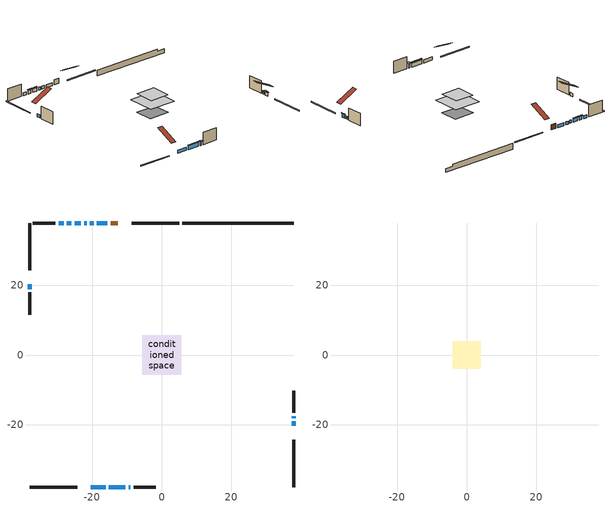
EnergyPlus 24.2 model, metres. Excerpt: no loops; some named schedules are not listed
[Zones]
conditioned space
 floor adiabatic (AdiabaticFloorConstruction): -5.65,-5.65 -5.65,5.65 5.65,5.65 5.65,-5.65 z2.89
 floor foundation (Slab1 construction): -4.27,-3.73 -4.27,3.73 4.27,3.73 4.27,-3.73 z-1.91
 wall outside (RimJoist1 construction): 4.97,37.9 -8.63,37.9 / -37.9,-37.9 -24.3,-37.9 / -37.9,37.9 -37.9,24.3 / 37.9,-37.9 37.9,-24.3 z0.45:0.75
 wall outside (AdiabaticWallConstruction 1): -12.6,37.9 -14.69,37.9 z0.45:2.48
 wall outside (AdiabaticWallConstruction): 37.9,-20.33 37.9,-19.03 / -23.23,37.9 -25.01,37.9 / -25.94,37.9 -27.24,37.9 z0.45:1.87; -15.62,37.9 -18.66,37.9 / -19.58,37.9 -20.66,37.9 / -20.33,-37.9 -16.13,-37.9 / -21.59,37.9 -22.31,37.9 / -37.9,20.33 -37.9,18.91 / -28.16,37.9 -29.64,37.9 z0.45:1.67; -15.2,-37.9 -10.47,-37.9 z0.45:2.07; -9.55,-37.9 -9.01,-37.9 z0.45:2.08; 37.9,-18.11 37.9,-17.57 z0.45:1.34
 wall outside (Wall1 construction): -30.57,37.9 -36.97,37.9 / -8.08,-37.9 -1.68,-37.9 / -37.9,17.98 -37.9,11.58 / 37.9,-16.64 37.9,-10.25 z0.45:5.33
 wall foundation (FoundationWall1 construction): 5.9,37.9,-1.91 5.9,37.9,0.45 34.7,37.9,0.45 34.7,37.9,-0.36 37.9,37.9,-0.36 37.9,37.9,-1.91
 window (WindowConstruction): 37.9,-20.33 37.9,-19.04 z0.45:1.87
 window (WindowConstruction 5): -15.62,37.9 -18.66,37.9 z0.45:1.67
 window (WindowConstruction 6): -19.58,37.9 -20.66,37.9 z0.45:1.67
 window (WindowConstruction 7): -20.33,-37.9 -16.13,-37.9 z0.45:1.67
 window (WindowConstruction 10): -21.59,37.9 -22.3,37.9 z0.45:1.67
 window (WindowConstruction 11): -37.9,20.33 -37.9,18.91 z0.45:1.67
 window (WindowConstruction 1): -23.23,37.9 -25.01,37.9 z0.45:1.87
 window (WindowConstruction 2): -25.94,37.9 -27.23,37.9 z0.45:1.87
 window (WindowConstruction 3): -15.2,-37.9 -10.47,-37.9 z0.45:2.07
 window (WindowConstruction 8): -9.55,-37.9 -9.01,-37.9 z0.45:2.07
 window (WindowConstruction 9): 37.9,-18.11 37.9,-17.57 z0.45:1.34
 window (WindowConstruction 4): -28.16,37.9 -29.64,37.9 z0.45:1.67
 door (Door): -12.6,37.9 -14.69,37.9 z0.45:2.48
 ceiling adiabatic (AdiabaticFloorConstruction): 5.65,-5.65 5.65,5.65 -5.65,5.65 -5.65,-5.65 z2.89
attic - vented
 floor to conditioned space (Floor1 construction Reversed): -3.99,-3.99 -3.99,3.99 3.99,3.99 3.99,-3.99 z5.33
 roof outside (Roof1 construction): -11.67,37.9,5.33 -11.67,30.35,9.1 -9.56,30.35,9.1 -9.56,37.9,5.33; -21.26,-37.9,5.33 -21.26,-30.35,9.1 -23.37,-30.35,9.1 -23.37,-37.9,5.33; -37.9,21.26,5.33 -30.35,21.26,9.1 -30.35,23.37,9.1 -37.9,23.37,5.33; 37.9,-21.26,5.33 30.35,-21.26,9.1 30.35,-23.37,9.1 37.9,-23.37,5.33
shading: 37.9,-18.74 37.9,-20.63 38.2,-20.63 38.2,-18.74 z2.17; -25.31,37.9 -22.93,37.9 -22.93,38.2 -25.31,38.2 z2.17; -27.53,37.9 -25.64,37.9 -25.64,38.2 -27.53,38.2 z2.17; -10.18,-37.9 -15.5,-37.9 -15.5,-38.2 -10.18,-38.2 z2.37; -8.71,-37.9 -9.84,-37.9 -9.84,-38.81 -8.71,-38.81 z2.37; 37.9,-17.27 37.9,-18.41 38.81,-18.41 38.81,-17.27 z1.64
[Building]
Building 1: Terrain=Suburbs
[Site:Location]
Quebec Intl AP_QC: Latitude {deg}=46.8; Longitude {deg}=-71.38; Time Zone {hr}=-5; Elevation {m}=74; Keep Site Location Information=Yes
[Site:GroundTemperature:Shallow]
0.0108218, -2.24938, -2.43038, -1.3578, 2.94801, 7.23376, 10.9493, 13.303, 13.5029, 11.5886, 7.96783, 3.81355
[Site:WaterMainsTemperature]
Calculation Method=Schedule; Temperature Schedule=mains temperature schedule
[Material] Roughness=Rough; Thermal Absorptance=0.9
Name | Thickness {m} | Conductivity {W/m-K} | Density {kg/m3} | Specific Heat {J/kg-K} | Solar Absorptance | Visible Absorptance
asphalt or fiberglass shingles | 0.00635 | 0.162714 | 1121.4 | 1465.45 | 0.4 | 0.4
ceiling loosefill ins | 0.169333 | 0.0480833 | 16.02 | 1046.75 | 0.7 | 0.7
ceiling stud and cavity | 0.1397 | 0.117016 | 65.682 | 1177.47 | 0.7 | 0.7
concrete 4.0 in. | 0.1016 | 1.803125 | 2242.8 | 837.4 | 0.7 | 0.7
concrete 8.0 in. | 0.2032 | 1.803125 | 2242.8 | 837.4 | 0.7 | 0.7
door material | 0.04445 | 0.053851 | 512.64 | 1214.23 | 0.7 | 0.7
exterior vertical ins | 0.0533782 | 0.029427 | 32.04 | 1214.23 | 0.7 | 0.7
floor covering | 0.0127 | 0.0433444 | 54.468 | 1339.84 | 0.6 | 0.6
floor rigid ins; wall rigid ins 1 | 0.512978 | 0.029427 | 32.04 | 1214.23 | 0.7 | 0.7
floor stud and cavity | 0.1397 | 1.75129 | 37.0049 | 1207.88 | 0.7 | 0.7
furniture material conditioned space 1 | 0.1524 | 0.115458 | 640.8 | 1214.23 | 0.6 | 0.6
gypsum board | 0.0127 | 0.160291 | 801 | 837.4 | 0.6 | 0.6
gypsum board 1 | 0.0127 | 0.160291 | 801 | 837.4 | 0.7 | 0.7
osb sheathing 0.5 in. | 0.0127 | 0.115458 | 512.64 | 1214.23 | 0.7 | 0.7
osb sheathing 0.75 in. | 0.01905 | 0.115458 | 512.64 | 1214.23 | 0.7 | 0.7
osb sheathing 2.0 in. | 0.0508 | 0.115458 | 512.64 | 1214.23 | 0.7 | 0.7
rim joist rigid ins; wall rigid ins | 0.051816 | 0.029427 | 32.04 | 1214.23 | 0.7 | 0.7
rim joist stud and cavity | 0.0508 | 0.0333303 | 125.044 | 1163.47 | 0.6 | 0.6
wall stud and cavity | 0.1397 | 0.130922 | 139.0536 | 1170.24 | 0.7 | 0.7
wall stud and cavity 1 | 0.0889 | 0.380278 | 52.3479 | 1209.89 | 0.7 | 0.7
wall stud and cavity 2 | 0.0889 | 0.391764 | 83.0341 | 1211.67 | 0.7 | 0.7
wood siding | 0.0254 | 0.102417 | 544.68 | 1172.36 | 0.4 | 0.4
wood siding 1; wood siding 2; wood siding 3 | 0.0254 | 0.102417 | 544.68 | 1172.36 | 0.7 | 0.7
[WindowMaterial:SimpleGlazingSystem]
Name | U-Factor {W/m2-K} | Solar Heat Gain Coefficient
WindowMaterial | 2.78847 | 0.62
WindowMaterial 1 | 2.7913 | 0.64
WindowMaterial 2 | 2.787898 | 0.61
WindowMaterial 3 | 2.82821 | 0.59
WindowMaterial 4 | 2.78392 | 0.59
WindowMaterial 5 | 2.76405 | 0.62
WindowMaterial 6 | 2.75326 | 0.59
WindowMaterial 7 | 2.77257 | 0.51
[Construction]
AdiabaticFloorConstruction: floor stud and cavity, floor rigid ins, osb sheathing 0.75 in., floor covering
AdiabaticWallConstruction: wood siding 2, wall rigid ins 1, wall stud and cavity 1, gypsum board
AdiabaticWallConstruction 1: wood siding 3, wall rigid ins 1, wall stud and cavity 1, gypsum board
Door: door material
Floor1 construction Reversed: gypsum board, ceiling stud and cavity, ceiling loosefill ins
FoundationWall1 construction: concrete 8.0 in., gypsum board 1
furniture construction conditioned space 1: furniture material conditioned space 1
PartitionWallConstruction: gypsum board, wall stud and cavity 2, gypsum board
RimJoist1 construction: wood siding 1, rim joist rigid ins, osb sheathing 2.0 in., rim joist stud and cavity
Roof1 construction: asphalt or fiberglass shingles
Slab1 construction: concrete 4.0 in.
Wall1 construction: wood siding, wall rigid ins, osb sheathing 0.5 in., wall stud and cavity, gypsum board
WindowConstruction; WindowConstruction 2: WindowMaterial
WindowConstruction 1; WindowConstruction 3; WindowConstruction 7: WindowMaterial 1
WindowConstruction 10; WindowConstruction 11: WindowMaterial 7
WindowConstruction 4: WindowMaterial 2
WindowConstruction 5: WindowMaterial 3
WindowConstruction 6: WindowMaterial 4
WindowConstruction 8: WindowMaterial 5
WindowConstruction 9: WindowMaterial 6
[Zone] Multiplier=1; Part of Total Floor Area=Yes
Name | Volume {m3}
attic - vented | 37.921
conditioned space | 493.7
[Space]
Name | Zone | Volume {m3}
attic - vented 1 | attic - vented | 37.921
conditioned space 1 | conditioned space | 493.7
[ZoneInfiltration:EffectiveLeakageArea]
infil attic - vented 1: Zone or Space=attic - vented 1; Schedule=Always On Discrete; Effective Air Leakage Area {cm2}=2353.11; Stack Coefficient=0.000262505; Wind Coefficient=1.09468e-05
[ZoneMixing]
whole house fan mix: Zone or Space=attic - vented; Schedule=Always On Continuous; Design Flow Rate Calculation Method=Flow/Zone; Design Flow Rate {m3/s}=0; Source Zone or Space=conditioned space
[SurfaceProperty:ExposedFoundationPerimeter]
Slab1: Exposed Perimeter Calculation Method=TotalExposedPerimeter; Total Exposed Perimeter {m}=32.003
[InternalMass] Zone or ZoneList=conditioned space; Space or SpaceList=conditioned space 1
Name | Construction | Surface Area {m2}
furniture mass conditioned space 1 | furniture construction conditioned space 1 | 76.4921
partition wall mass | PartitionWallConstruction | 191.23
[Lights]
interior lighting: Zone or ZoneList or Space or SpaceList=conditioned space 1; Schedule=interior lighting schedule; Design Level Calculation Method=LightingLevel; Lighting Level {W}=343.2; Return Air Fraction=0; Fraction Radiant=0.6; Fraction Visible=0.2; Fraction Replaceable=1
[People]
occupants: Zone or ZoneList or Space or SpaceList=conditioned space 1; Number of People Schedule=occupants schedule; Number of People Calculation Method=People; Number of People=3; Fraction Radiant=0.314171; Sensible Heat Fraction=0.56303; Activity Level Schedule=occupants activity schedule; Carbon Dioxide Generation Rate {m3/s-W}=0; Enable ASHRAE 55 Comfort Warnings=No; Mean Radiant Temperature Calculation Type=EnclosureAveraged
[ElectricEquipment] Zone or ZoneList or Space or SpaceList=conditioned space 1; Design Level Calculation Method=EquipmentLevel
Name | Schedule | Design Level {W} | Fraction Latent | Fraction Radiant | Fraction Lost
clothes dryer | clothes dryer schedule | 140.772 | 0.015 | 0.081 | 0.85
clothes washer | clothes washer schedule | 32.1985 | 0.03 | 0.162 | 0.7
cooking range | cooking range schedule | 215.147 | 0.08 | 0.432 | 0.2
dishwasher | dishwasher schedule | 66.8632 | 0.3 | 0.18 | 0.4
fridge | fridge schedule | 72.9452 | 0 | 0.6 | 0
mech vent bath fan 0 | mech vent bath fan 0 schedule | 50.2 | 0 | 0 | 1
mech vent bath fan 1 | mech vent bath fan 1 schedule | 50.2 | 0 | 0 | 1
mech vent house fan | mech vent house fan schedule | 19.9167 | 0 | 0 | 0.5
mech vent house fan cfis | mech vent house fan cfis schedule | 0 | 0 | 0 | 0
mech vent range fan 0 | mech vent range fan 0 schedule | 57 | 0 | 0 | 1
misc plug loads | misc plug loads schedule | 494.7 | 0.045 | 0.513 | 0.1
whole house fan | Always On Discrete | 0 | 0 | 0 | 1
[OtherEquipment] Zone or ZoneList or Space or SpaceList=conditioned space 1; Design Level Calculation Method=EquipmentLevel
Name | Fuel Type | Schedule | Design Level {W} | Fraction Latent | Fraction Radiant | Fraction Lost
clothes dryer 1 | Electricity | clothes dryer schedule | 0 | 0.015 | 0.081 | 0.85
cooking range 1 | Electricity | cooking range schedule | 0 | 0.08 | 0.432 | 0.2
general water use latent | None | general water use schedule | 62.594 | 1 | 0 | 0
general water use sensible | None | general water use schedule | -61.6891 | 0 | 0.6 | 0
mech vent house fan latent load | None | Always On Discrete | 0 | 1 | 0 | 0
mech vent house fan sensible load | None | Always On Discrete | 0 | 0 | 0 | 0
water heater energy adjustment1 | Electricity | Always On Discrete | 0.01 | 0 | 0 | 1
[ZoneInfiltration:DesignFlowRate] Zone or ZoneList or Space or SpaceList=conditioned space 1; Schedule=Always On Discrete; Design Flow Rate Calculation Method=Flow/Zone; Design Flow Rate {m3/s}=0
infil flow; natural vent flow; whole house fan flow
[ZoneControl:Thermostat]
conditioned space Thermostat: Zone or ZoneList=conditioned space; Control Type Schedule=conditioned space Thermostat Schedule; Control 1=conditioned space temperature setpoint; Temperature Difference Between Cutout And Setpoint {deltaC}=0
[ZoneHVAC:Baseboard:Convective:Electric]
electric baseboard: Availability Schedule=Always On Discrete; Heating Design Capacity {W}=10692.4; Efficiency=1
[AirLoopHVAC:UnitarySystem]
unit heater unitary system: Control Type=Load; Controlling Zone or Thermostat Location=conditioned space; Dehumidification Control Type=None; Availability Schedule=Always On Discrete; Supply Fan=unit heater supply fan; Fan Placement=BlowThrough; Supply Air Fan Operating Mode Schedule=unit heater auto fan schedule; Heating Coil=unit heater htg coil; DX Heating Coil Sizing Ratio=1; Use DOAS DX Cooling Coil=No; Minimum Supply Air Temperature {C}=2; Latent Load Control=SensibleOnlyLoadControl; Cooling Supply Air Flow Rate Method=None; Heating Supply Air Flow Rate Method=SupplyAirFlowRate; Heating Supply Air Flow Rate {m3/s}=0.00141584; No Load Supply Air Flow Rate Method=SupplyAirFlowRate; No Load Supply Air Flow Rate {m3/s}=0; No Load Supply Air Flow Rate Control Set To Low Speed=Yes; Maximum Supply Air Temperature {C}=48.8889; Maximum Outdoor Dry-Bulb Temperature for Supplemental Heater Operation {C}=21; Ancillary On-Cycle Electric Power {W}=0; Ancillary Off-Cycle Electric Power {W}=0
[Fan:SystemModel]
unit heater supply fan: Availability Schedule=Always On Discrete; Design Maximum Air Flow Rate {m3/s}=0.00141584; Speed Control Method=Discrete; Electric Power Minimum Flow Rate Fraction=0.2; Design Pressure Rise {Pa}=500; Motor Efficiency=1; Motor In Air Stream Fraction=1; Design Electric Power Consumption {W}=Autosize; Design Power Sizing Method=PowerPerFlow; Electric Power Per Unit Flow Rate {W/(m3/s)}=1e-06; Electric Power Per Unit Flow Rate Per Unit Pressure {W/((m3/s)-Pa)}=1.66667; Fan Total Efficiency=0.7; Motor Loss Radiative Fraction=0; Number of Speeds=1; Speed Flow Fraction 1=1; Speed Electric Power Fraction 1=1
[Coil:Heating:Fuel]
unit heater htg coil: Availability Schedule=Always On Discrete; Fuel Type=OtherFuel1; Burner Efficiency=0.3; Nominal Capacity {W}=0.293071; On Cycle Parasitic Electric Load {W}=0; Off Cycle Parasitic Fuel Load {W}=0
[Zone equipment]
conditioned space: electric baseboard, unit heater unitary system
[Foundation:Kiva]
Foundation Kiva 1: Initial Indoor Air Temperature {C}=18; Wall Height Above Grade {m}=0.450007; Wall Depth Below Slab {m}=0.2032; Custom Block Material Name 1=exterior vertical ins; Custom Block Depth 1 {m}=2.36001; Custom Block X Position 1 {m}=0.2159; Custom Block Z Position 1 {m}=0
[Foundation:Kiva:Settings]
Soil Conductivity {W/m-K}=0.849921; Soil Density {kg/m3}=1842.3; Soil Specific Heat {J/kg-K}=418.7; Ground Solar Absorptivity=0.9; Ground Thermal Absorptivity=0.9; Ground Surface Roughness {m}=0.03; Far-Field Width {m}=40; Deep-Ground Boundary Condition=ZeroFlux; Deep-Ground Depth {m}=40; Minimum Cell Dimension {m}=0.2; Maximum Cell Growth Coefficient=3; Simulation Timestep=Timestep
[Exterior:Lights]
exterior lighting: Schedule=exterior lighting schedule; Design Level {W}=75.6
[EnergyManagementSystem:GlobalVariable]
infil_program_Qfan
infil_program_Qinf
natural_vent_program_Qnv
natural_vent_program_Qwhf
[EnergyManagementSystem:Sensor]
Name | Output:Variable or Output:Meter Index Key | Output:Variable or Output:Meter
airflow_gain | infil flow | Infiltration Sensible Heat Gain Energy
airflow_gain_1 | natural vent flow | Infiltration Sensible Heat Gain Energy
airflow_gain_2 | whole house fan flow | Infiltration Sensible Heat Gain Energy
airflow_loss | infil flow | Infiltration Sensible Heat Loss Energy
airflow_loss_1 | natural vent flow | Infiltration Sensible Heat Loss Energy
airflow_loss_2 | whole house fan flow | Infiltration Sensible Heat Loss Energy
clg_load_cond |  | Cooling:EnergyTransfer:Zone:CONDITIONED SPACE
clg_sp_s; clg_sp_s_1 | cooling setpoint | Schedule Value
clothes_dryer_exhaust_0_sch_s | clothes dryer exhaust 0 schedule | Schedule Value
conditioned_space_clg_unmet_s | conditioned space | Zone Cooling Setpoint Not Met Time
conditioned_space_htg_unmet_s | conditioned space | Zone Heating Setpoint Not Met Time
cool_season | cooling season schedule | Schedule Value
fridge_tin_s | conditioned space | Zone Mean Air Temperature
htg_load_cond |  | Heating:EnergyTransfer:Zone:CONDITIONED SPACE
htg_sp_s; htg_sp_s_1 | heating setpoint | Schedule Value
ig_ee_conv | clothes dryer | Electric Equipment Convective Heating Energy
ig_ee_conv_2 | cooking range | Electric Equipment Convective Heating Energy
ig_ee_conv_4 | fridge | Electric Equipment Convective Heating Energy
ig_ee_conv_5 | misc plug loads | Electric Equipment Convective Heating Energy
ig_ee_conv_6 | whole house fan | Electric Equipment Convective Heating Energy
ig_ee_rad | clothes dryer | Electric Equipment Radiant Heating Energy
ig_ee_rad_2 | cooking range | Electric Equipment Radiant Heating Energy
ig_ee_rad_4 | fridge | Electric Equipment Radiant Heating Energy
ig_ee_rad_5 | misc plug loads | Electric Equipment Radiant Heating Energy
ig_ee_rad_6 | whole house fan | Electric Equipment Radiant Heating Energy
ig_lgt_conv | interior lighting | Lights Convective Heating Energy
ig_lgt_rad | interior lighting | Lights Radiant Heating Energy
ig_lgt_vis | interior lighting | Lights Visible Radiation Heating Energy
ig_oe_conv | clothes dryer 1 | Other Equipment Convective Heating Energy
ig_oe_conv_1 | cooking range 1 | Other Equipment Convective Heating Energy
ig_oe_conv_2 | general water use latent | Other Equipment Convective Heating Energy
ig_oe_conv_3 | general water use sensible | Other Equipment Convective Heating Energy
ig_oe_conv_4 | water heater energy adjustment1 | Other Equipment Convective Heating Energy
ig_oe_rad | clothes dryer 1 | Other Equipment Radiant Heating Energy
ig_oe_rad_1 | cooking range 1 | Other Equipment Radiant Heating Energy
ig_oe_rad_2 | general water use latent | Other Equipment Radiant Heating Energy
ig_oe_rad_3 | general water use sensible | Other Equipment Radiant Heating Energy
ig_oe_rad_4 | water heater energy adjustment1 | Other Equipment Radiant Heating Energy
ig_ppl_conv | occupants | People Convective Heating Energy
ig_ppl_rad | occupants | People Radiant Heating Energy
im_conv | furniture mass conditioned space 1 | Surface Inside Face Convection Heat Gain Energy
im_conv_1 | partition wall mass | Surface Inside Face Convection Heat Gain Energy
im_ig | furniture mass conditioned space 1 | Surface Inside Face Internal Gains Radiation Heat Gain Energy
im_ig_1 | partition wall mass | Surface Inside Face Internal Gains Radiation Heat Gain Energy
im_lgt | furniture mass conditioned space 1 | Surface Inside Face Lights Radiation Heat Gain Energy
im_lgt_1 | partition wall mass | Surface Inside Face Lights Radiation Heat Gain Energy
im_sol | furniture mass conditioned space 1 | Surface Inside Face Solar Radiation Heat Gain Energy
im_sol_1 | partition wall mass | Surface Inside Face Solar Radiation Heat Gain Energy
im_surf | furniture mass conditioned space 1 | Surface Inside Face Net Surface Thermal Radiation Heat Gain Energy
im_surf_1 | partition wall mass | Surface Inside Face Net Surface Thermal Radiation Heat Gain Energy
mech_vent_bath_fan_0_sch_s | mech vent bath fan 0 schedule | Schedule Value
mech_vent_bath_fan_1_sch_s | mech vent bath fan 1 schedule | Schedule Value
mech_vent_range_fan_0_sch_s | mech vent range fan 0 schedule | Schedule Value
mv_conv | mech vent bath fan 0 | Electric Equipment Convective Heating Energy
mv_conv_1 | mech vent bath fan 1 | Electric Equipment Convective Heating Energy
mv_conv_2 | mech vent house fan | Electric Equipment Convective Heating Energy
mv_conv_3 | mech vent house fan cfis | Electric Equipment Convective Heating Energy
mv_conv_4 | mech vent range fan 0 | Electric Equipment Convective Heating Energy
mv_conv_5 | mech vent house fan latent load | Other Equipment Convective Heating Energy
mv_conv_6 | mech vent house fan sensible load | Other Equipment Convective Heating Energy
mv_rad | mech vent bath fan 0 | Electric Equipment Radiant Heating Energy
mv_rad_1 | mech vent bath fan 1 | Electric Equipment Radiant Heating Energy
mv_rad_2 | mech vent house fan | Electric Equipment Radiant Heating Energy
mv_rad_3 | mech vent house fan cfis | Electric Equipment Radiant Heating Energy
mv_rad_4 | mech vent range fan 0 | Electric Equipment Radiant Heating Energy
mv_rad_5 | mech vent house fan latent load | Other Equipment Radiant Heating Energy
mv_rad_6 | mech vent house fan sensible load | Other Equipment Radiant Heating Energy
natural_vent_s | natural vent schedule | Schedule Value
out_pb_s |  | Site Outdoor Air Barometric Pressure
out_wt_s |  | Site Outdoor Air Humidity Ratio
site_vw_s |  | Site Wind Speed
ss_back_out | Window1 | Surface Window Shortwave from Zone Back Out Window Heat Transfer Rate
ss_back_out_1 | Window10 | Surface Window Shortwave from Zone Back Out Window Heat Transfer Rate
ss_back_out_10 | Window8 | Surface Window Shortwave from Zone Back Out Window Heat Transfer Rate
ss_back_out_11 | Window9 | Surface Window Shortwave from Zone Back Out Window Heat Transfer Rate
ss_back_out_2 | Window11 | Surface Window Shortwave from Zone Back Out Window Heat Transfer Rate
ss_back_out_3 | Window12 | Surface Window Shortwave from Zone Back Out Window Heat Transfer Rate
ss_back_out_4 | Window14 | Surface Window Shortwave from Zone Back Out Window Heat Transfer Rate
ss_back_out_5 | Window15 | Surface Window Shortwave from Zone Back Out Window Heat Transfer Rate
ss_back_out_6 | Window2 | Surface Window Shortwave from Zone Back Out Window Heat Transfer Rate
ss_back_out_7 | Window3 | Surface Window Shortwave from Zone Back Out Window Heat Transfer Rate
ss_back_out_8 | Window4 | Surface Window Shortwave from Zone Back Out Window Heat Transfer Rate
ss_back_out_9 | Window7 | Surface Window Shortwave from Zone Back Out Window Heat Transfer Rate
ss_conv | Door1 | Surface Inside Face Convection Heat Gain Energy
ss_conv_1 | Window1 | Surface Inside Face Convection Heat Gain Energy
ss_conv_10 | Window7 | Surface Inside Face Convection Heat Gain Energy
ss_conv_11 | Window8 | Surface Inside Face Convection Heat Gain Energy
ss_conv_12 | Window9 | Surface Inside Face Convection Heat Gain Energy
ss_conv_2 | Window10 | Surface Inside Face Convection Heat Gain Energy
ss_conv_3 | Window11 | Surface Inside Face Convection Heat Gain Energy
ss_conv_4 | Window12 | Surface Inside Face Convection Heat Gain Energy
ss_conv_5 | Window14 | Surface Inside Face Convection Heat Gain Energy
ss_conv_6 | Window15 | Surface Inside Face Convection Heat Gain Energy
ss_conv_7 | Window2 | Surface Inside Face Convection Heat Gain Energy
ss_conv_8 | Window3 | Surface Inside Face Convection Heat Gain Energy
ss_conv_9 | Window4 | Surface Inside Face Convection Heat Gain Energy
ss_ig | Door1 | Surface Inside Face Internal Gains Radiation Heat Gain Energy
ss_ig_1 | Window1 | Surface Inside Face Internal Gains Radiation Heat Gain Energy
ss_ig_10 | Window7 | Surface Inside Face Internal Gains Radiation Heat Gain Energy
ss_ig_11 | Window8 | Surface Inside Face Internal Gains Radiation Heat Gain Energy
ss_ig_12 | Window9 | Surface Inside Face Internal Gains Radiation Heat Gain Energy
ss_ig_2 | Window10 | Surface Inside Face Internal Gains Radiation Heat Gain Energy
ss_ig_3 | Window11 | Surface Inside Face Internal Gains Radiation Heat Gain Energy
ss_ig_4 | Window12 | Surface Inside Face Internal Gains Radiation Heat Gain Energy
ss_ig_5 | Window14 | Surface Inside Face Internal Gains Radiation Heat Gain Energy
ss_ig_6 | Window15 | Surface Inside Face Internal Gains Radiation Heat Gain Energy
ss_ig_7 | Window2 | Surface Inside Face Internal Gains Radiation Heat Gain Energy
ss_ig_8 | Window3 | Surface Inside Face Internal Gains Radiation Heat Gain Energy
ss_ig_9 | Window4 | Surface Inside Face Internal Gains Radiation Heat Gain Energy
ss_lgt | Door1 | Surface Inside Face Lights Radiation Heat Gain Energy
ss_sol | Door1 | Surface Inside Face Solar Radiation Heat Gain Energy
ss_surf | Door1 | Surface Inside Face Net Surface Thermal Radiation Heat Gain Energy
ss_surf_1 | Window1 | Surface Inside Face Net Surface Thermal Radiation Heat Gain Energy
ss_surf_10 | Window7 | Surface Inside Face Net Surface Thermal Radiation Heat Gain Energy
ss_surf_11 | Window8 | Surface Inside Face Net Surface Thermal Radiation Heat Gain Energy
ss_surf_12 | Window9 | Surface Inside Face Net Surface Thermal Radiation Heat Gain Energy
ss_surf_2 | Window10 | Surface Inside Face Net Surface Thermal Radiation Heat Gain Energy
ss_surf_3 | Window11 | Surface Inside Face Net Surface Thermal Radiation Heat Gain Energy
ss_surf_4 | Window12 | Surface Inside Face Net Surface Thermal Radiation Heat Gain Energy
ss_surf_5 | Window14 | Surface Inside Face Net Surface Thermal Radiation Heat Gain Energy
ss_surf_6 | Window15 | Surface Inside Face Net Surface Thermal Radiation Heat Gain Energy
ss_surf_7 | Window2 | Surface Inside Face Net Surface Thermal Radiation Heat Gain Energy
ss_surf_8 | Window3 | Surface Inside Face Net Surface Thermal Radiation Heat Gain Energy
ss_surf_9 | Window4 | Surface Inside Face Net Surface Thermal Radiation Heat Gain Energy
ss_trans_in | Window1 | Surface Window Transmitted Solar Radiation Rate
ss_trans_in_1 | Window10 | Surface Window Transmitted Solar Radiation Rate
ss_trans_in_10 | Window8 | Surface Window Transmitted Solar Radiation Rate
ss_trans_in_11 | Window9 | Surface Window Transmitted Solar Radiation Rate
ss_trans_in_2 | Window11 | Surface Window Transmitted Solar Radiation Rate
ss_trans_in_3 | Window12 | Surface Window Transmitted Solar Radiation Rate
ss_trans_in_4 | Window14 | Surface Window Transmitted Solar Radiation Rate
ss_trans_in_5 | Window15 | Surface Window Transmitted Solar Radiation Rate
ss_trans_in_6 | Window2 | Surface Window Transmitted Solar Radiation Rate
ss_trans_in_7 | Window3 | Surface Window Transmitted Solar Radiation Rate
ss_trans_in_8 | Window4 | Surface Window Transmitted Solar Radiation Rate
ss_trans_in_9 | Window7 | Surface Window Transmitted Solar Radiation Rate
ss_trans_out | Window1 | Surface Inside Face Initial Transmitted Diffuse Transmitted Out Window Solar Radiation Rate
ss_trans_out_1 | Window10 | Surface Inside Face Initial Transmitted Diffuse Transmitted Out Window Solar Radiation Rate
ss_trans_out_10 | Window8 | Surface Inside Face Initial Transmitted Diffuse Transmitted Out Window Solar Radiation Rate
ss_trans_out_11 | Window9 | Surface Inside Face Initial Transmitted Diffuse Transmitted Out Window Solar Radiation Rate
ss_trans_out_2 | Window11 | Surface Inside Face Initial Transmitted Diffuse Transmitted Out Window Solar Radiation Rate
ss_trans_out_3 | Window12 | Surface Inside Face Initial Transmitted Diffuse Transmitted Out Window Solar Radiation Rate
ss_trans_out_4 | Window14 | Surface Inside Face Initial Transmitted Diffuse Transmitted Out Window Solar Radiation Rate
ss_trans_out_5 | Window15 | Surface Inside Face Initial Transmitted Diffuse Transmitted Out Window Solar Radiation Rate
ss_trans_out_6 | Window2 | Surface Inside Face Initial Transmitted Diffuse Transmitted Out Window Solar Radiation Rate
